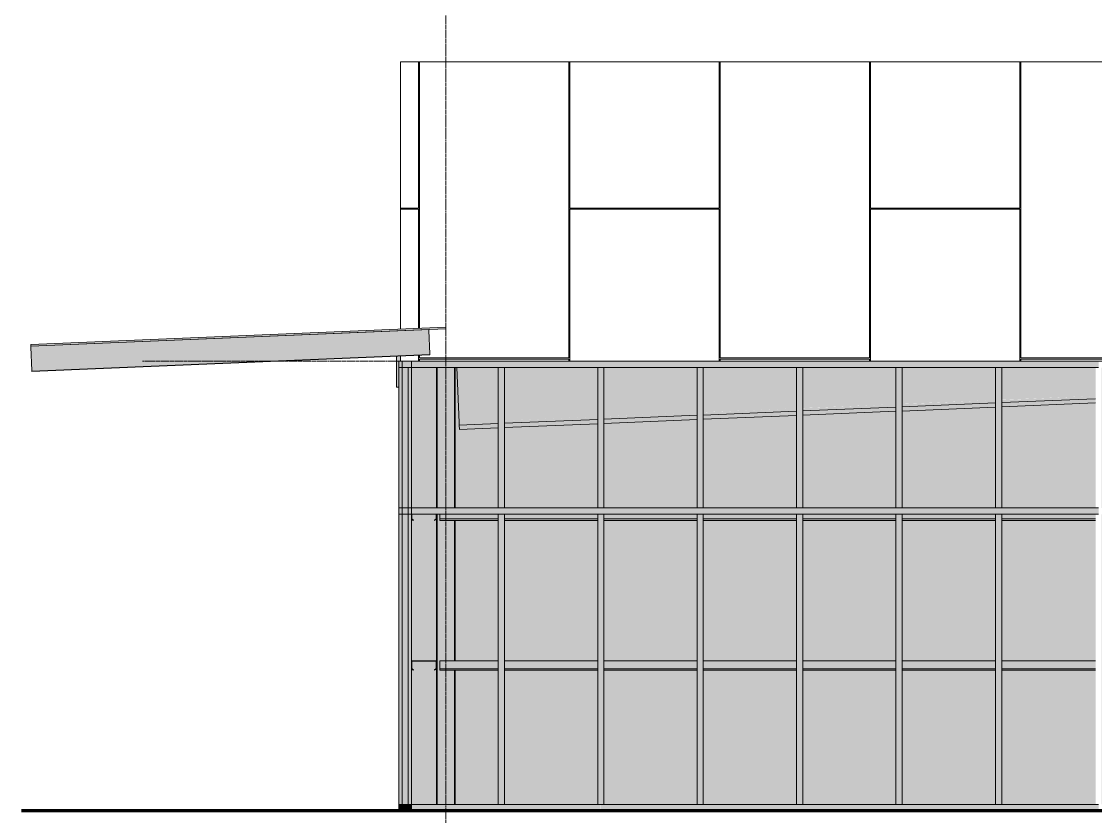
# Model space of a CAD drawing. Header units: inches. Extents: x 20426 to 81837, y -461 to 713.
# Drawn here: x 23883.7 to 24227.9, y -1.9 to 252.9 of the extents above; entities that cross this region are included whole.
import ezdxf

# ---------------------------------------------------------------- set-up
doc = ezdxf.new("R2010")
doc.units = ezdxf.units.IN
doc.header["$MEASUREMENT"] = 0
doc.linetypes.add('Grid Line 1_2_', pattern=[0.875, 0.5, -0.125, 0.125, -0.125])
doc.linetypes.add('Hidden 1_8_', pattern=[0.1875, 0.125, -0.0625])
for name, color, linetype, lineweight in [('A-FLOR-LEVL', 51, 'Continuous', 9), ('A-GLAZ-CWMG', 51, 'Continuous', 9), ('A-ROOF', 132, 'Continuous', 13), ('A-WALL-PATT', 111, 'Continuous', 13), ('C-TOPO', 7, 'Continuous', 9), ('I-WALL', 2, 'Continuous', 13), ('L-SITE-WALL', 31, 'Continuous', 13), ('S-BEAM', 12, 'Continuous', 9), ('S-COLS', 52, 'Continuous', 9), ('S-GRID', 1, 'Continuous', 9)]:
    doc.layers.add(name, color=color, linetype=linetype, lineweight=lineweight)

# ---------------------------------------------------------------- blocks, each defined once
blk = doc.blocks.new('Girt_C - 8_D-707912-Elevation - South')
at = {"layer": 'S-BEAM'}
h = blk.add_hatch(color=256, dxfattribs=at)
h.paths.add_polyline_path([(22074.52, 47.87), (22093.24, 47.87), (22093.24, 48.05), (22074.52, 48.03), (22074.52, 47.96)], flags=0)
h.paths.add_polyline_path([(22355.11, 47.87), (22380.62, 47.88), (22380.62, 48.05), (22350.62, 48.03), (22350.62, 47.87)], flags=0)
h.paths.add_polyline_path([(22216.88, 47.87), (22220.62, 47.87), (22220.62, 48.05), (22190.77, 48.03), (22190.77, 47.87)], flags=0)
h.paths.add_polyline_path([(24532.27, 47.87), (24533.16, 47.87), (24533.16, 48.05), (24528.39, 48.03), (24528.39, 47.87)], flags=0)
h.paths.add_polyline_path([(22382.62, 47.87), (22412.62, 47.88), (22412.62, 48.05), (22382.62, 48.03), (22382.62, 47.88)], flags=0)
h.paths.add_polyline_path([(22414.62, 47.87), (22451.2, 47.88), (22451.2, 48.05), (22414.62, 48.03), (22414.62, 47.88)], flags=0)
h.paths.add_polyline_path([(22095.24, 47.87), (22125.08, 47.87), (22125.08, 48.05), (22095.24, 48.03), (22095.24, 47.87)], flags=0)
h.paths.add_polyline_path([(22222.62, 47.87), (22252.62, 47.87), (22252.62, 48.05), (22222.62, 48.03), (22222.62, 47.87)], flags=0)
h.paths.add_polyline_path([(23987.39, 47.87), (23987.39, 48.05), (23953.39, 48.01), (23953.42, 47.87), (23979.34, 47.87)], flags=0)
h.paths.add_polyline_path([(22127.08, 47.87), (22156.93, 47.87), (22156.93, 48.05), (22127.08, 48.03), (22127.08, 47.87)], flags=0)
h.paths.add_polyline_path([(22158.93, 47.87), (22188.77, 47.87), (22188.77, 48.05), (22158.93, 48.03), (22158.93, 47.87)], flags=0)
h.paths.add_polyline_path([(23923.39, 47.87), (23951.39, 47.87), (23951.39, 48.05), (23923.39, 48.01), (23923.39, 47.94)], flags=0)
h.paths.add_polyline_path([(22348.62, 47.87), (22348.62, 48.05), (22318.62, 48.03), (22318.62, 47.87)], flags=0)
h.paths.add_polyline_path([(22286.62, 47.87), (22316.62, 47.88), (22316.62, 48.05), (22286.62, 48.03), (22286.62, 47.88)], flags=0)
h.paths.add_polyline_path([(22254.62, 47.87), (22284.62, 47.88), (22284.62, 48.05), (22254.62, 48.03), (22254.62, 47.87)], flags=0)
h.paths.add_polyline_path([(23472.39, 47.87), (23500.39, 47.92), (23500.39, 48.05), (23472.39, 48), (23472.39, 47.92)], flags=0)
h = blk.add_hatch(color=256, dxfattribs=at)
h.paths.add_polyline_path([(24532.27, 45.5), (24533.16, 45.5), (24533.16, 47.87), (24528.39, 47.87), (24528.39, 45.5)], flags=0)
h.paths.add_polyline_path([(22074.52, 45.5), (22093.24, 45.5), (22093.24, 47.87), (22074.52, 47.87)], flags=0)
h.paths.add_polyline_path([(22095.24, 45.5), (22125.08, 45.5), (22125.08, 47.87), (22095.24, 47.87)], flags=0)
h.paths.add_polyline_path([(23987.39, 45.5), (23987.39, 47.87), (23953.39, 47.87), (23953.42, 45.5), (23979.34, 45.5)], flags=0)
h.paths.add_polyline_path([(22127.08, 45.5), (22156.93, 45.5), (22156.93, 47.87), (22127.08, 47.87)], flags=0)
h.paths.add_polyline_path([(22158.93, 45.5), (22188.77, 45.5), (22188.77, 47.87), (22158.93, 47.87)], flags=0)
h.paths.add_polyline_path([(22190.77, 45.5), (22220.62, 45.5), (22220.62, 47.87), (22190.77, 47.87)], flags=0)
h.paths.add_polyline_path([(23951.39, 45.5), (23951.39, 47.87), (23923.39, 47.87), (23923.39, 45.5), (23944.78, 45.5)], flags=0)
h.paths.add_polyline_path([(23500.39, 45.5), (23500.39, 47.87), (23472.39, 47.87), (23472.39, 45.5)], flags=0)
h.paths.add_polyline_path([(22222.62, 45.5), (22252.62, 45.5), (22252.62, 47.87), (22222.62, 47.87)], flags=0)
h.paths.add_polyline_path([(22451.2, 45.5), (22451.2, 47.87), (22414.62, 47.87), (22414.62, 45.5), (22424.23, 45.5)], flags=0)
h.paths.add_polyline_path([(22254.62, 45.5), (22284.62, 45.5), (22284.62, 47.87), (22254.62, 47.87)], flags=0)
h.paths.add_polyline_path([(22286.62, 45.5), (22316.62, 45.5), (22316.62, 47.87), (22286.62, 47.87)], flags=0)
h.paths.add_polyline_path([(22412.62, 45.5), (22412.62, 47.87), (22382.62, 47.87), (22382.62, 45.5)], flags=0)
h.paths.add_polyline_path([(22318.62, 45.5), (22348.62, 45.5), (22348.62, 47.87), (22318.62, 47.87)], flags=0)
h.paths.add_polyline_path([(22380.62, 45.5), (22380.62, 47.87), (22350.62, 47.87), (22350.62, 45.5), (22355.11, 45.5)], flags=0)
h = blk.add_hatch(color=256, dxfattribs=at)
h.paths.add_polyline_path([(24533.16, 45.02), (24533.16, 45.5), (24528.39, 45.5), (24528.39, 45.02), (24532.27, 45.02)], flags=0)
h.paths.add_polyline_path([(22074.52, 45.02), (22093.24, 45.02), (22093.24, 45.5), (22074.52, 45.5)], flags=0)
h.paths.add_polyline_path([(23987.39, 45.02), (23987.39, 45.5), (23953.39, 45.5), (23953.42, 45.02), (23979.34, 45.02)], flags=0)
h.paths.add_polyline_path([(22095.24, 45.02), (22125.08, 45.02), (22125.08, 45.5), (22095.24, 45.5)], flags=0)
h.paths.add_polyline_path([(22127.08, 45.02), (22156.93, 45.02), (22156.93, 45.5), (22127.08, 45.5)], flags=0)
h.paths.add_polyline_path([(22158.93, 45.02), (22188.77, 45.02), (22188.77, 45.5), (22158.93, 45.5)], flags=0)
h.paths.add_polyline_path([(23951.39, 45.02), (23951.39, 45.5), (23923.39, 45.5), (23923.39, 45.02), (23944.78, 45.02)], flags=0)
h.paths.add_polyline_path([(22190.77, 45.02), (22220.62, 45.02), (22220.62, 45.5), (22190.77, 45.5)], flags=0)
h.paths.add_polyline_path([(23500.39, 45.02), (23500.39, 45.5), (23472.39, 45.5), (23472.39, 45.02)], flags=0)
h.paths.add_polyline_path([(22222.62, 45.02), (22252.62, 45.02), (22252.62, 45.5), (22222.62, 45.5)], flags=0)
h.paths.add_polyline_path([(22451.2, 45.02), (22451.2, 45.5), (22414.62, 45.5), (22414.62, 45.02), (22424.23, 45.02)], flags=0)
h.paths.add_polyline_path([(22254.62, 45.02), (22284.62, 45.02), (22284.62, 45.5), (22254.62, 45.5)], flags=0)
h.paths.add_polyline_path([(22286.62, 45.02), (22316.62, 45.02), (22316.62, 45.5), (22286.62, 45.5)], flags=0)
h.paths.add_polyline_path([(22412.62, 45.02), (22412.62, 45.5), (22382.62, 45.5), (22382.62, 45.02)], flags=0)
h.paths.add_polyline_path([(22380.62, 45.02), (22380.62, 45.5), (22350.62, 45.5), (22350.62, 45.02), (22355.11, 45.02)], flags=0)
h.paths.add_polyline_path([(22318.62, 45.02), (22348.62, 45.02), (22348.62, 45.5), (22318.62, 45.5)], flags=0)
for p, q in [((22093.24, 48.05), (22074.52, 48.05)), ((22074.52, 47.87), (22074.52, 48.05)), ((22074.52, 45.5), (22074.52, 47.87)), ((22074.52, 45.02), (22074.52, 45.5)), ((22074.52, 45.5), (22093.24, 45.5)), ((22074.52, 45.02), (22093.24, 45.02)), ((22125.08, 48.05), (22095.24, 48.05)), ((22095.24, 45.5), (22125.08, 45.5)), ((22095.24, 45.02), (22125.08, 45.02)), ((22156.93, 48.05), (22127.08, 48.05)), ((22127.08, 45.5), (22156.93, 45.5)), ((22127.08, 45.02), (22156.93, 45.02)), ((22188.77, 48.05), (22158.93, 48.05)), ((22158.93, 45.5), (22188.77, 45.5)), ((22158.93, 45.02), (22188.77, 45.02)), ((22220.62, 48.05), (22190.77, 48.05)), ((22190.77, 45.5), (22220.62, 45.5)), ((22190.77, 45.02), (22220.62, 45.02)), ((22252.62, 48.05), (22222.62, 48.05)), ((22222.62, 45.5), (22252.62, 45.5)), ((22222.62, 45.02), (22252.62, 45.02)), ((22284.62, 48.05), (22254.62, 48.05)), ((22254.62, 45.5), (22284.62, 45.5)), ((22254.62, 45.02), (22284.62, 45.02))]:
    blk.add_line(p, q, dxfattribs=at)
blk = doc.blocks.new('Girt_C - 8_D-707915-Elevation - South')
at = {"layer": 'S-BEAM'}
h = blk.add_hatch(color=256, dxfattribs=at)
h.paths.add_polyline_path([(22072.82, 45.02), (22073.39, 45.5), (22073.39, 47.87), (22073.28, 47.87), (22073.28, 45.55), (22072.75, 45.1)], flags=0)
h.paths.add_polyline_path([(22065.96, 45.02), (22066.04, 45.1), (22065.5, 45.55), (22065.5, 47.87), (22065.39, 47.87), (22065.39, 45.5)], flags=0)
h.paths.add_polyline_path([(22065.58, 47.95), (22073.2, 47.95), (22073.2, 48.05), (22065.58, 48.05)], flags=0)
for p, q in [((22065.39, 45.5), (22065.96, 45.02)), ((22065.5, 45.55), (22065.5, 47.87)), ((22066.04, 45.1), (22065.5, 45.55)), ((22073.2, 48.05), (22065.58, 48.05)), ((22065.58, 47.95), (22073.2, 47.95)), ((22065.96, 45.02), (22066.04, 45.1)), ((22073.28, 45.55), (22072.75, 45.1)), ((22072.75, 45.1), (22072.82, 45.02)), ((22072.82, 45.02), (22073.39, 45.5)), ((22073.28, 47.87), (22073.28, 45.55))]:
    blk.add_line(p, q, dxfattribs=at)
for centre, radius, start, end in [((22065.58, 47.87), 0.187, 90, 180), ((22065.58, 47.87), 0.0782, 90, 176.9576), ((22073.2, 47.87), 0.187, 0, 90), ((22073.2, 47.87), 0.0782, 2.1227, 90)]:
    blk.add_arc(centre, radius, start, end, dxfattribs=at)
blk = doc.blocks.new('Girt_C - 8_D-V48-Elevation - South')
at = {"layer": 'S-BEAM'}
h = blk.add_hatch(color=256, dxfattribs=at)
h.paths.add_polyline_path([(22065.96, 93.02), (22066.04, 93.1), (22065.5, 93.55), (22065.5, 95), (22065.39, 95), (22065.39, 93.5)], flags=0)
h.paths.add_polyline_path([(22072.82, 93.02), (22073.39, 93.5), (22073.35, 95), (22073.28, 95), (22073.28, 93.55), (22072.75, 93.1)], flags=0)
for p, q in [((22065.39, 93.5), (22065.96, 93.02)), ((22065.5, 93.55), (22065.5, 95)), ((22066.04, 93.1), (22065.5, 93.55)), ((22065.96, 93.02), (22066.04, 93.1)), ((22073.28, 93.55), (22072.75, 93.1)), ((22072.75, 93.1), (22072.82, 93.02)), ((22072.82, 93.02), (22073.39, 93.5)), ((22073.28, 95), (22073.28, 93.55))]:
    blk.add_line(p, q, dxfattribs=at)
blk = doc.blocks.new('HSS-Hollow Structural Section-Column - HSS6X6X1_4-V51-Elevation - South')
at = {"layer": 'S-COLS'}
h = blk.add_hatch(color=256, dxfattribs=at)
h.paths.add_polyline_path([(22073.86, 2), (22073.86, 95), (22073.39, 95), (22073.39, 2), (22073.85, 2)], flags=0)
h.paths.add_polyline_path([(22073.7, 97), (22073.86, 97), (22073.86, 142), (22073.39, 142), (22073.41, 97), (22073.62, 97)], flags=0)
h = blk.add_hatch(color=256, dxfattribs=at)
h.paths.add_polyline_path([(22078.65, 2), (22078.92, 2), (22078.92, 45.02), (22074.52, 45.02), (22074.52, 48.05), (22078.92, 48.05), (22078.92, 93.02), (22074.52, 93.02), (22074.52, 95), (22073.86, 95), (22073.86, 2)], flags=0)
h.paths.add_polyline_path([(22073.86, 97), (22078.92, 97), (22078.92, 142), (22073.86, 142), (22073.86, 132.65)], flags=0)
h = blk.add_hatch(color=256, dxfattribs=at)
h.paths.add_polyline_path([(22079.15, 2), (22079.39, 2), (22079.37, 45.02), (22078.92, 45.02), (22078.92, 2)], flags=0)
h.paths.add_polyline_path([(22079.16, 48.05), (22079.39, 48.05), (22079.35, 93.02), (22078.92, 93.02), (22078.92, 48.05), (22079.08, 48.05)], flags=0)
h.paths.add_polyline_path([(22079.21, 97), (22079.39, 97), (22079.39, 142), (22078.92, 142), (22078.92, 97), (22079.16, 97)], flags=0)
for p, q in [((22073.39, 142), (22073.39, 97)), ((22079.39, 97), (22079.39, 142)), ((22073.39, 95), (22073.39, 2)), ((22079.39, 48.05), (22079.39, 93.02)), ((22079.39, 2), (22079.39, 45.02))]:
    blk.add_line(p, q, dxfattribs=at)
at = {"layer": 'S-COLS', "linetype": 'Hidden 1_8_'}
for p, q in [((22073.62, 142), (22073.62, 97)), ((22079.16, 97), (22079.16, 142)), ((22073.62, 95), (22073.62, 2)), ((22079.16, 48.05), (22079.16, 93.02)), ((22079.16, 2), (22079.16, 45.02))]:
    blk.add_line(p, q, dxfattribs=at)
blk = doc.blocks.new('Rectangular Mullion - Rectangular Mullion 1-685202-Elevation - South')
at = {"layer": 'A-GLAZ-CWMG'}
blk.add_hatch(color=256, dxfattribs=at).paths.add_polyline_path([(22065.39, 96), (22065.39, 144), (22061.39, 144), (22061.39, 96)], flags=0)
for p, q in [((22061.39, 144), (22065.39, 144)), ((22061.39, 96), (22061.39, 144)), ((22065.39, 144), (22065.39, 96))]:
    blk.add_line(p, q, dxfattribs=at)
blk = doc.blocks.new('Rectangular Mullion - Rectangular Mullion 1-V52-Elevation - South')
at = {"layer": 'A-GLAZ-CWMG'}
blk.add_hatch(color=256, dxfattribs=at).paths.add_polyline_path([(22065.39, 2), (22065.39, 95), (22061.39, 95), (22061.39, 2)], flags=0)
for p, q in [((22061.39, 95), (22065.39, 95)), ((22061.39, 95), (22061.39, 2)), ((22065.39, 95), (22065.39, 2)), ((22065.39, 2), (22061.39, 2))]:
    blk.add_line(p, q, dxfattribs=at)
blk = doc.blocks.new('Rectangular Mullion - Rectangular Mullion 1-601744-Elevation - South')
at = {"layer": 'A-GLAZ-CWMG'}
blk.add_hatch(color=256, dxfattribs=at).paths.add_polyline_path([(22065.39, 0), (22065.39, 2), (22061.39, 2), (22061.39, 0)], flags=0)
for p, q in [((22065.39, 2), (22061.39, 2)), ((22061.39, 2), (22061.39, 0)), ((22065.39, 0), (22065.39, 2))]:
    blk.add_line(p, q, dxfattribs=at)
blk = doc.blocks.new('Rectangular Mullion - Rectangular Mullion 1-594432-Elevation - South')
at = {"layer": 'A-GLAZ-CWMG'}
blk.add_hatch(color=256, dxfattribs=at).paths.add_polyline_path([(22065.39, 2), (22065.39, 96), (22061.39, 96), (22061.39, 2)], flags=0)
for p, q in [((22061.39, 2), (22061.39, 96)), ((22065.39, 96), (22065.39, 2)), ((22065.39, 2), (22061.39, 2))]:
    blk.add_line(p, q, dxfattribs=at)
blk = doc.blocks.new('Rectangular Mullion - Rectangular Mullion 1-685201-Elevation - South')
at = {"layer": 'A-GLAZ-CWMG'}
blk.add_hatch(color=256, dxfattribs=at).paths.add_polyline_path([(22061.39, 97), (22065.39, 97), (22065.39, 142), (22061.39, 142), (22061.39, 132.65)], flags=0)
for p, q in [((22061.39, 142), (22065.39, 142)), ((22061.39, 142), (22061.39, 97)), ((22065.39, 142), (22065.39, 97)), ((22065.39, 97), (22061.39, 97))]:
    blk.add_line(p, q, dxfattribs=at)
blk = doc.blocks.new('Trex - one-677982-Elevation - South')
at = {"layer": 'S-BEAM'}
for points in [[(21943.42, 148.83), (22070.97, 154.14), (22070.96, 154.21), (21943.42, 148.89)], [(21943.43, 148.58), (22070.98, 153.89), (22070.97, 154.14), (21943.42, 148.8), (21943.42, 148.7)], [(21943.74, 141.08), (22071.29, 146.4), (22070.98, 153.89), (21943.43, 148.58)], [(21943.75, 140.83), (22071.3, 146.18), (22071.29, 146.4), (21943.74, 141.08), (21943.75, 140.87)], [(21943.75, 140.77), (22071.3, 146.08), (22071.29, 146.15), (21943.75, 140.83)]]:
    blk.add_hatch(color=256, dxfattribs=at).paths.add_polyline_path(points, flags=0)
for p, q in [((22070.97, 154.14), (21943.42, 148.83)), ((22070.96, 154.21), (22070.97, 154.14)), ((22070.97, 154.14), (22070.98, 153.89)), ((22070.98, 153.89), (22071.29, 146.4)), ((21943.42, 148.83), (21943.42, 148.89)), ((21943.43, 148.58), (21943.42, 148.83)), ((21943.74, 141.08), (21943.43, 148.58)), ((21943.75, 140.83), (22071.3, 146.15)), ((21943.75, 140.77), (22071.3, 146.08)), ((22071.29, 146.4), (22071.3, 146.15)), ((22071.3, 146.15), (22071.3, 146.08)), ((21943.75, 140.83), (21943.74, 141.08)), ((21943.75, 140.77), (21943.75, 140.83))]:
    blk.add_line(p, q, dxfattribs=at)
blk = doc.blocks.new('Girt_C - 8_D-707922-Elevation - South')
at = {"layer": 'S-BEAM'}
h = blk.add_hatch(color=256, dxfattribs=at)
h.paths.add_polyline_path([(24557.39, 93.5), (24557.39, 95), (24528.39, 95), (24528.39, 93.5), (24532.27, 93.5)], flags=0)
h.paths.add_polyline_path([(26266.27, 93.5), (26266.27, 95), (26246.43, 95), (26246.43, 93.5)], flags=0)
h.paths.add_polyline_path([(22158.93, 93.5), (22188.77, 93.5), (22188.77, 95), (22158.93, 95)], flags=0)
h.paths.add_polyline_path([(26225.61, 93.5), (26244.43, 93.5), (26244.43, 95), (26214.59, 95), (26214.59, 93.5)], flags=0)
h.paths.add_polyline_path([(22190.77, 93.5), (22220.62, 93.5), (22220.62, 95), (22190.77, 95)], flags=0)
h.paths.add_polyline_path([(26212.59, 93.5), (26212.59, 95), (26182.74, 95), (26182.74, 93.5)], flags=0)
h.paths.add_polyline_path([(22222.62, 93.5), (22252.62, 93.5), (22252.62, 95), (22222.62, 95)], flags=0)
h.paths.add_polyline_path([(26156.49, 93.5), (26180.74, 93.5), (26180.74, 95), (26150.9, 95), (26150.9, 93.5)], flags=0)
h.paths.add_polyline_path([(22254.62, 93.5), (22284.62, 93.5), (22284.62, 95), (22254.62, 95)], flags=0)
h.paths.add_polyline_path([(22286.62, 93.5), (22316.62, 93.5), (22316.62, 95), (22286.62, 95)], flags=0)
h.paths.add_polyline_path([(26148.9, 93.5), (26148.9, 95), (26119.05, 95), (26119.05, 93.5)], flags=0)
h.paths.add_polyline_path([(26087.38, 93.5), (26117.05, 93.5), (26117.05, 95), (26087.2, 95), (26087.2, 93.5)], flags=0)
h.paths.add_polyline_path([(22318.62, 93.5), (22348.62, 93.5), (22348.62, 95), (22318.62, 95)], flags=0)
h.paths.add_polyline_path([(22350.62, 93.5), (22380.62, 93.5), (22380.62, 95), (22350.62, 95)], flags=0)
h.paths.add_polyline_path([(26009.2, 93.5), (26009.2, 95), (25990.14, 95), (25990.14, 93.5)], flags=0)
h.paths.add_polyline_path([(25816.39, 93.5), (25844.39, 93.5), (25844.39, 95), (25816.39, 95)], flags=0)
h.paths.add_polyline_path([(22074.52, 93.5), (22093.24, 93.5), (22093.24, 95), (22074.52, 95)], flags=0)
h.paths.add_polyline_path([(22382.62, 93.5), (22412.62, 93.5), (22412.62, 95), (22382.62, 95)], flags=0)
h.paths.add_polyline_path([(25044.89, 93.5), (25044.89, 95), (25010.89, 95), (25010.89, 93.5)], flags=0)
h.paths.add_polyline_path([(24981.52, 93.5), (25008.89, 93.5), (25008.89, 95), (24980.89, 95), (24980.89, 93.5)], flags=0)
h.paths.add_polyline_path([(22414.62, 93.5), (22451.2, 93.5), (22451.2, 95), (22414.62, 95)], flags=0)
h.paths.add_polyline_path([(22095.24, 93.5), (22125.08, 93.5), (22125.08, 95), (22095.24, 95)], flags=0)
h.paths.add_polyline_path([(24635.94, 93.5), (24659.39, 93.5), (24659.39, 95), (24630.89, 95), (24630.89, 93.5)], flags=0)
h.paths.add_polyline_path([(23472.39, 93.5), (23500.39, 93.5), (23500.39, 95), (23472.39, 95)], flags=0)
h.paths.add_polyline_path([(24625.89, 93.5), (24625.89, 95), (24597.39, 95), (24597.39, 93.5)], flags=0)
h.paths.add_polyline_path([(22127.08, 93.5), (22156.93, 93.5), (22156.93, 95), (22127.08, 95)], flags=0)
h.paths.add_polyline_path([(23923.39, 93.5), (23951.39, 93.5), (23951.39, 95), (23923.39, 95)], flags=0)
h.paths.add_polyline_path([(23987.39, 93.5), (23987.39, 95), (23953.39, 95), (23953.39, 93.5)], flags=0)
h = blk.add_hatch(color=256, dxfattribs=at)
h.paths.add_polyline_path([(25990.14, 93.02), (26009.2, 93.02), (26009.2, 93.5), (25990.14, 93.5)], flags=0)
h.paths.add_polyline_path([(24532.27, 93.02), (24557.39, 93.02), (24557.39, 93.5), (24528.39, 93.5), (24528.39, 93.02)], flags=0)
h.paths.add_polyline_path([(26266.27, 93.02), (26266.27, 93.5), (26246.43, 93.5), (26246.43, 93.02)], flags=0)
h.paths.add_polyline_path([(26244.43, 93.02), (26244.43, 93.5), (26214.59, 93.5), (26214.59, 93.02), (26225.61, 93.02)], flags=0)
h.paths.add_polyline_path([(24597.39, 93.02), (24625.89, 93.02), (24625.89, 93.5), (24597.39, 93.5)], flags=0)
h.paths.add_polyline_path([(24630.89, 93.02), (24659.39, 93.02), (24659.39, 93.5), (24630.89, 93.5)], flags=0)
h.paths.add_polyline_path([(26212.59, 93.02), (26212.59, 93.5), (26182.74, 93.5), (26182.74, 93.02)], flags=0)
h.paths.add_polyline_path([(26180.74, 93.02), (26180.74, 93.5), (26150.9, 93.5), (26150.9, 93.02), (26156.49, 93.02)], flags=0)
h.paths.add_polyline_path([(24980.89, 93.02), (25008.89, 93.02), (25008.89, 93.5), (24980.89, 93.5)], flags=0)
h.paths.add_polyline_path([(25010.89, 93.02), (25044.89, 93.02), (25044.89, 93.5), (25010.89, 93.5)], flags=0)
h.paths.add_polyline_path([(26148.9, 93.02), (26148.9, 93.5), (26119.05, 93.5), (26119.05, 93.02)], flags=0)
h.paths.add_polyline_path([(26117.05, 93.02), (26117.05, 93.5), (26087.2, 93.5), (26087.2, 93.02), (26087.38, 93.02)], flags=0)
h.paths.add_polyline_path([(25816.39, 93.02), (25844.39, 93.02), (25844.39, 93.5), (25816.39, 93.5)], flags=0)
h.paths.add_polyline_path([(22284.62, 93.02), (22284.62, 93.5), (22254.62, 93.5), (22254.62, 93.02)], flags=0)
h.paths.add_polyline_path([(22286.62, 93.02), (22316.62, 93.02), (22316.62, 93.5), (22286.62, 93.5)], flags=0)
h.paths.add_polyline_path([(22252.62, 93.02), (22252.62, 93.5), (22222.62, 93.5), (22222.62, 93.02)], flags=0)
h.paths.add_polyline_path([(22318.62, 93.02), (22348.62, 93.02), (22348.62, 93.5), (22318.62, 93.5)], flags=0)
h.paths.add_polyline_path([(22350.62, 93.02), (22380.62, 93.02), (22380.62, 93.5), (22350.62, 93.5)], flags=0)
h.paths.add_polyline_path([(22220.62, 93.02), (22220.62, 93.5), (22190.77, 93.5), (22190.77, 93.02), (22216.88, 93.02)], flags=0)
h.paths.add_polyline_path([(22382.62, 93.02), (22412.62, 93.02), (22412.62, 93.5), (22382.62, 93.5)], flags=0)
h.paths.add_polyline_path([(22188.77, 93.02), (22188.77, 93.5), (22158.93, 93.5), (22158.93, 93.02)], flags=0)
h.paths.add_polyline_path([(22156.93, 93.02), (22156.93, 93.5), (22127.08, 93.5), (22127.08, 93.02)], flags=0)
h.paths.add_polyline_path([(22414.62, 93.02), (22451.2, 93.02), (22451.2, 93.5), (22414.62, 93.5)], flags=0)
h.paths.add_polyline_path([(23472.39, 93.02), (23500.39, 93.02), (23500.39, 93.5), (23472.39, 93.5)], flags=0)
h.paths.add_polyline_path([(22125.08, 93.02), (22125.08, 93.5), (22095.24, 93.5), (22095.24, 93.02)], flags=0)
h.paths.add_polyline_path([(22093.24, 93.02), (22093.24, 93.5), (22074.52, 93.5), (22074.52, 93.02), (22078.65, 93.02)], flags=0)
h.paths.add_polyline_path([(23923.39, 93.02), (23951.39, 93.02), (23951.39, 93.5), (23923.39, 93.5)], flags=0)
h.paths.add_polyline_path([(23953.39, 93.02), (23987.39, 93.02), (23987.39, 93.5), (23953.39, 93.5)], flags=0)
for p, q in [((22074.52, 93.5), (22074.52, 95)), ((22074.52, 93.02), (22074.52, 93.5)), ((22074.52, 93.5), (22093.24, 93.5)), ((22074.52, 93.02), (22093.24, 93.02)), ((22095.24, 93.5), (22125.08, 93.5)), ((22095.24, 93.02), (22125.08, 93.02)), ((22127.08, 93.5), (22156.93, 93.5)), ((22127.08, 93.02), (22156.93, 93.02)), ((22158.93, 93.5), (22188.77, 93.5)), ((22158.93, 93.02), (22188.77, 93.02)), ((22190.77, 93.5), (22220.62, 93.5)), ((22190.77, 93.02), (22220.62, 93.02)), ((22222.62, 93.5), (22252.62, 93.5)), ((22222.62, 93.02), (22252.62, 93.02)), ((22254.62, 93.5), (22284.62, 93.5)), ((22254.62, 93.02), (22284.62, 93.02))]:
    blk.add_line(p, q, dxfattribs=at)
blk = doc.blocks.new('Rectangular Mullion - Rectangular Mullion 1-689302-Elevation - South')
at = {"layer": 'A-GLAZ-CWMG'}
blk.add_hatch(color=256, dxfattribs=at).paths.add_polyline_path([(22064.39, 96), (22064.39, 142), (22062.39, 142), (22062.39, 96)], flags=0)
for p, q in [((22062.39, 142), (22064.39, 142)), ((22062.39, 142), (22062.39, 96)), ((22064.39, 96), (22064.39, 142))]:
    blk.add_line(p, q, dxfattribs=at)
blk = doc.blocks.new('Rectangular Mullion - Rectangular Mullion 1-V89-Elevation - South')
at = {"layer": 'A-GLAZ-CWMG'}
blk.add_hatch(color=256, dxfattribs=at).paths.add_polyline_path([(22127.08, 2), (22127.08, 95), (22125.08, 95), (22125.08, 2)], flags=0)
for p, q in [((22125.08, 95), (22127.08, 95)), ((22125.08, 95), (22125.08, 2)), ((22127.08, 2), (22127.08, 95)), ((22127.08, 2), (22125.08, 2))]:
    blk.add_line(p, q, dxfattribs=at)
blk = doc.blocks.new('Rectangular Mullion - Rectangular Mullion 1-683952-Elevation - South')
at = {"layer": 'A-GLAZ-CWMG'}
blk.add_hatch(color=256, dxfattribs=at).paths.add_polyline_path([(22062.39, 0), (22094.24, 0), (22094.24, 2), (22062.39, 2)], flags=0)
for p in [(22062.39, 0), (22094.24, 2)]:
    blk.add_line(p, (22062.39, 2), dxfattribs=at)
blk = doc.blocks.new('Rectangular Mullion - Rectangular Mullion 1-677146-Elevation - South')
at = {"layer": 'A-GLAZ-CWMG'}
blk.add_hatch(color=256, dxfattribs=at).paths.add_polyline_path([(22189.77, 0), (22189.77, 2), (22157.93, 2), (22157.93, 0)], flags=0)
blk.add_line((22189.77, 2), (22157.93, 2), dxfattribs=at)
blk = doc.blocks.new('Rectangular Mullion - Rectangular Mullion 1-687221-Elevation - South')
at = {"layer": 'A-GLAZ-CWMG'}
blk.add_hatch(color=256, dxfattribs=at).paths.add_polyline_path([(22253.62, 0), (22253.62, 2), (22221.62, 2), (22221.62, 0)], flags=0)
blk.add_line((22253.62, 2), (22221.62, 2), dxfattribs=at)
blk = doc.blocks.new('Rectangular Mullion - Rectangular Mullion 1-685512-Elevation - South')
at = {"layer": 'A-GLAZ-CWMG'}
blk.add_hatch(color=256, dxfattribs=at).paths.add_polyline_path([(22064.39, 2), (22064.39, 96), (22062.39, 96), (22062.39, 2)], flags=0)
for p, q in [((22062.39, 96), (22062.39, 2)), ((22064.39, 2), (22064.39, 96)), ((22064.39, 2), (22062.39, 2))]:
    blk.add_line(p, q, dxfattribs=at)
blk = doc.blocks.new('Rectangular Mullion - Rectangular Mullion 1-689296-Elevation - South')
at = {"layer": 'A-GLAZ-CWMG'}
blk.add_hatch(color=256, dxfattribs=at).paths.add_polyline_path([(22127.08, 97), (22127.08, 142), (22125.08, 142), (22125.08, 97)], flags=0)
for p, q in [((22125.08, 142), (22127.08, 142)), ((22125.08, 142), (22125.08, 97)), ((22127.08, 97), (22127.08, 142)), ((22127.08, 97), (22125.08, 97))]:
    blk.add_line(p, q, dxfattribs=at)
blk = doc.blocks.new('Rectangular Mullion - Rectangular Mullion 1-687222-Elevation - South')
at = {"layer": 'A-GLAZ-CWMG'}
blk.add_hatch(color=256, dxfattribs=at).paths.add_polyline_path([(22253.62, 95), (22253.62, 97), (22221.62, 97), (22221.62, 95)], flags=0)
for p, q in [((22253.62, 97), (22221.62, 97)), ((22221.62, 95), (22253.62, 95))]:
    blk.add_line(p, q, dxfattribs=at)
blk = doc.blocks.new('Rectangular Mullion - Rectangular Mullion 1-685505-Elevation - South')
at = {"layer": 'A-GLAZ-CWMG'}
blk.add_hatch(color=256, dxfattribs=at).paths.add_polyline_path([(22189.77, 95), (22221.62, 95), (22221.62, 97), (22189.77, 97), (22189.77, 95.14)], flags=0)
for p, q in [((22221.62, 97), (22189.77, 97)), ((22189.77, 95), (22221.62, 95))]:
    blk.add_line(p, q, dxfattribs=at)
blk = doc.blocks.new('Rectangular Mullion - Rectangular Mullion 1-685506-Elevation - South')
at = {"layer": 'A-GLAZ-CWMG'}
blk.add_hatch(color=256, dxfattribs=at).paths.add_polyline_path([(22094.24, 95), (22094.24, 97), (22064.39, 97), (22064.39, 95), (22078.65, 95)], flags=0)
for p, q in [((22064.39, 95), (22064.39, 97)), ((22094.24, 97), (22064.39, 97)), ((22064.39, 95), (22094.24, 95))]:
    blk.add_line(p, q, dxfattribs=at)
blk = doc.blocks.new('Rectangular Mullion - Rectangular Mullion 1-687230-Elevation - South')
at = {"layer": 'A-GLAZ-CWMG'}
blk.add_hatch(color=256, dxfattribs=at).paths.add_polyline_path([(22285.62, 0), (22285.62, 2), (22253.62, 2), (22253.62, 0)], flags=0)
blk.add_line((22285.62, 2), (22253.62, 2), dxfattribs=at)
blk = doc.blocks.new('Rectangular Mullion - Rectangular Mullion 1-689297-Elevation - South')
at = {"layer": 'A-GLAZ-CWMG'}
blk.add_hatch(color=256, dxfattribs=at).paths.add_polyline_path([(22254.62, 97), (22254.62, 142), (22252.62, 142), (22252.62, 97)], flags=0)
for p, q in [((22252.62, 142), (22254.62, 142)), ((22252.62, 142), (22252.62, 97)), ((22254.62, 97), (22254.62, 142)), ((22254.62, 97), (22252.62, 97))]:
    blk.add_line(p, q, dxfattribs=at)
blk = doc.blocks.new('Rectangular Mullion - Rectangular Mullion 1-687225-Elevation - South')
at = {"layer": 'A-GLAZ-CWMG'}
blk.add_hatch(color=256, dxfattribs=at).paths.add_polyline_path([(22254.62, 2), (22254.62, 95), (22252.62, 95), (22252.62, 2)], flags=0)
for p, q in [((22252.62, 95), (22254.62, 95)), ((22252.62, 95), (22252.62, 2)), ((22254.62, 2), (22254.62, 95)), ((22254.62, 2), (22252.62, 2))]:
    blk.add_line(p, q, dxfattribs=at)
blk = doc.blocks.new('Rectangular Mullion - HEADER-620084-Elevation - South')
at = {"layer": 'A-GLAZ-CWMG'}
blk.add_hatch(color=256, dxfattribs=at).paths.add_polyline_path([(22061.39, 135.75), (22061.39, 144), (22061.89, 144), (22061.89, 145.69), (22060.64, 145.64), (22060.64, 135.75)], flags=0)
for p, q in [((22060.64, 145.64), (22060.64, 135.75)), ((22060.64, 135.75), (22061.39, 135.75))]:
    blk.add_line(p, q, dxfattribs=at)
blk = doc.blocks.new('Rectangular Mullion - Rectangular Mullion 1-689298-Elevation - South')
at = {"layer": 'A-GLAZ-CWMG'}
blk.add_hatch(color=256, dxfattribs=at).paths.add_polyline_path([(22413.62, 142), (22413.62, 144), (22381.62, 144), (22381.62, 142)], flags=0)
for p, q in [((22413.62, 144), (22381.62, 144)), ((22381.62, 142), (22413.62, 142))]:
    blk.add_line(p, q, dxfattribs=at)
blk = doc.blocks.new('Rectangular Mullion - Rectangular Mullion 1-689299-Elevation - South')
at = {"layer": 'A-GLAZ-CWMG'}
blk.add_hatch(color=256, dxfattribs=at).paths.add_polyline_path([(22216.88, 142), (22221.62, 142), (22221.62, 144), (22189.77, 144), (22189.77, 142)], flags=0)
for p, q in [((22221.62, 144), (22189.77, 144)), ((22189.77, 142), (22221.62, 142))]:
    blk.add_line(p, q, dxfattribs=at)
blk = doc.blocks.new('Rectangular Mullion - Rectangular Mullion 1-689300-Elevation - South')
at = {"layer": 'A-GLAZ-CWMG'}
blk.add_hatch(color=256, dxfattribs=at).paths.add_polyline_path([(22094.24, 142), (22094.24, 144), (22062.39, 144), (22062.39, 142), (22078.65, 142)], flags=0)
for p, q in [((22062.39, 142), (22062.39, 144)), ((22094.24, 144), (22062.39, 144)), ((22062.39, 142), (22094.24, 142))]:
    blk.add_line(p, q, dxfattribs=at)
blk = doc.blocks.new('W-Wide Flange - W21X166-689610-Elevation - South')
at = {"layer": 'S-BEAM'}
h = blk.add_hatch(color=256, dxfattribs=at)
h.paths.add_polyline_path([(22080.71, 124.41), (22093.24, 124.93), (22093.24, 142), (22079.97, 142), (22080.36, 132.65)], flags=0)
h.paths.add_polyline_path([(22095.24, 125.02), (22125.08, 126.26), (22125.08, 142), (22095.24, 142), (22095.24, 132.65)], flags=0)
h.paths.add_polyline_path([(22127.08, 126.34), (22156.93, 127.59), (22156.93, 142), (22127.08, 142), (22127.08, 132.65)], flags=0)
h.paths.add_polyline_path([(22158.93, 127.67), (22188.77, 128.92), (22188.77, 142), (22158.93, 142)], flags=0)
h.paths.add_polyline_path([(22190.77, 129), (22220.62, 130.24), (22220.62, 142), (22190.77, 142)], flags=0)
h.paths.add_polyline_path([(22222.62, 130.33), (22252.62, 131.58), (22252.62, 142), (22222.62, 142), (22222.62, 132.65)], flags=0)
h.paths.add_polyline_path([(22254.62, 131.66), (22284.62, 132.91), (22284.62, 142), (22254.62, 142), (22254.62, 132.65)], flags=0)
h.paths.add_polyline_path([(22286.62, 132.99), (22316.62, 134.24), (22316.62, 142), (22286.62, 142)], flags=0)
h.paths.add_polyline_path([(22318.62, 134.33), (22348.62, 135.58), (22348.62, 142), (22318.62, 142)], flags=0)
h.paths.add_polyline_path([(22350.62, 135.66), (22380.62, 136.91), (22380.62, 142), (22350.62, 142)], flags=0)
h.paths.add_polyline_path([(22382.62, 136.99), (22412.62, 138.24), (22412.62, 142), (22382.62, 142)], flags=0)
h.paths.add_polyline_path([(22414.62, 138.33), (22433.39, 139.11), (22433.39, 142), (22414.62, 142)], flags=0)
h.paths.add_polyline_path([(22439.39, 139.36), (22451.2, 139.85), (22451.2, 142), (22439.39, 142), (22439.39, 140.29)], flags=0)
h = blk.add_hatch(color=256, dxfattribs=at)
h.paths.add_polyline_path([(22080.74, 123.52), (22093.24, 124.07), (22093.24, 124.93), (22080.71, 124.41), (22080.74, 123.55)], flags=0)
h.paths.add_polyline_path([(22095.24, 124.13), (22125.08, 125.4), (22125.08, 126.26), (22095.24, 125.01), (22095.24, 124.16)], flags=0)
h.paths.add_polyline_path([(22127.08, 125.45), (22156.93, 126.73), (22156.93, 127.59), (22127.08, 126.33), (22127.08, 125.48)], flags=0)
h.paths.add_polyline_path([(22158.93, 126.78), (22188.77, 128.05), (22188.77, 128.92), (22158.93, 127.65), (22158.93, 126.81)], flags=0)
h.paths.add_polyline_path([(22190.77, 128.11), (22220.62, 129.38), (22220.62, 130.24), (22190.77, 128.96), (22190.77, 128.13)], flags=0)
h.paths.add_polyline_path([(22222.62, 129.43), (22252.62, 130.71), (22252.62, 131.58), (22222.62, 130.28), (22222.62, 129.46)], flags=0)
h.paths.add_polyline_path([(22254.62, 130.77), (22284.62, 132.05), (22284.62, 132.91), (22254.62, 131.6), (22254.62, 130.79)], flags=0)
h.paths.add_polyline_path([(22286.62, 132.1), (22316.62, 133.38), (22316.62, 134.24), (22286.62, 132.99), (22286.62, 132.12)], flags=0)
h.paths.add_polyline_path([(22318.62, 133.43), (22348.62, 134.71), (22348.62, 135.58), (22318.62, 134.33), (22318.62, 133.45)], flags=0)
h.paths.add_polyline_path([(22350.62, 134.77), (22380.62, 136.05), (22380.62, 136.91), (22350.62, 135.66), (22350.62, 134.79)], flags=0)
h.paths.add_polyline_path([(22382.62, 136.1), (22412.62, 137.38), (22412.62, 138.24), (22382.62, 136.99), (22382.62, 136.12)], flags=0)
h.paths.add_polyline_path([(22414.62, 137.43), (22433.39, 138.25), (22433.39, 139.11), (22414.62, 138.33), (22414.62, 137.45)], flags=0)
h.paths.add_polyline_path([(22439.39, 138.47), (22451.2, 138.99), (22451.2, 139.85), (22439.39, 139.36), (22439.39, 138.48)], flags=0)
h = blk.add_hatch(color=256, dxfattribs=at)
h.paths.add_polyline_path([(22080.8, 122.16), (22093.24, 122.68), (22093.24, 124.04), (22080.74, 123.52)], flags=0)
h.paths.add_polyline_path([(22095.24, 122.77), (22125.08, 124.01), (22125.08, 125.37), (22095.24, 124.13)], flags=0)
h.paths.add_polyline_path([(22127.08, 124.09), (22156.93, 125.34), (22156.93, 126.7), (22127.08, 125.45)], flags=0)
h.paths.add_polyline_path([(22158.93, 125.42), (22188.77, 126.66), (22188.77, 128.02), (22158.93, 126.78)], flags=0)
h.paths.add_polyline_path([(22190.77, 126.75), (22220.62, 127.99), (22220.62, 129.35), (22190.77, 128.11)], flags=0)
h.paths.add_polyline_path([(22222.62, 128.07), (22252.62, 129.32), (22252.62, 130.68), (22222.62, 129.43)], flags=0)
h.paths.add_polyline_path([(22254.62, 129.41), (22284.62, 130.66), (22284.62, 132.02), (22254.62, 130.77)], flags=0)
h.paths.add_polyline_path([(22286.62, 130.74), (22316.62, 131.99), (22316.62, 133.35), (22286.62, 132.1)], flags=0)
h.paths.add_polyline_path([(22318.62, 132.07), (22348.62, 133.32), (22348.62, 134.68), (22318.62, 133.43), (22318.62, 132.65)], flags=0)
h.paths.add_polyline_path([(22350.62, 133.41), (22380.62, 134.66), (22380.62, 136.02), (22350.62, 134.77)], flags=0)
h.paths.add_polyline_path([(22382.62, 134.74), (22412.62, 135.99), (22412.62, 137.35), (22382.62, 136.1)], flags=0)
h.paths.add_polyline_path([(22414.62, 136.07), (22451.2, 137.6), (22451.2, 138.96), (22414.62, 137.43)], flags=0)
for p, q in [((22080.71, 124.41), (22079.97, 142)), ((22254.62, 130.77), (22284.62, 132.02)), ((22158.93, 126.78), (22188.77, 128.02)), ((22190.77, 128.11), (22220.62, 129.35)), ((22190.77, 126.75), (22220.62, 127.99)), ((22222.62, 129.43), (22252.62, 130.68)), ((22222.62, 128.07), (22252.62, 129.32)), ((22254.62, 129.41), (22284.62, 130.66)), ((22080.74, 123.52), (22080.71, 124.41)), ((22080.74, 123.52), (22093.24, 124.04)), ((22095.24, 124.13), (22125.08, 125.37)), ((22095.24, 122.77), (22125.08, 124.01)), ((22127.08, 125.45), (22156.93, 126.7)), ((22127.08, 124.09), (22156.93, 125.34)), ((22158.93, 125.42), (22188.77, 126.66)), ((22080.8, 122.16), (22080.74, 123.52)), ((22080.8, 122.16), (22093.24, 122.68))]:
    blk.add_line(p, q, dxfattribs=at)

msp = doc.modelspace()

# ---------------------------------------------------------------- hatches: boundary and pattern name
at = {"layer": 'A-ROOF'}
msp.add_hatch(color=256, dxfattribs=at).paths.add_polyline_path([(23886.74, 148.89), (24019.71, 154.43), (24019.71, 154.91), (23886.74, 149.36)], flags=0)
at = {"layer": 'A-WALL-PATT', "lineweight": 9}
h = msp.add_hatch(dxfattribs=at)
h.set_pattern_fill('FP_9', color=256, style=0, pattern_type=2)
h.set_pattern_definition([(90, (24107.28, 0.33), (96.333, -6e-15), [96, -0.333]), (90, (24059.44, 0.33), (96.333, -6e-15), [96, -0.333]), (0, (24011.28, 48.33), (0, -96.333), [47.833, -48.5]), (0, (24011.28, 48.67), (0, -96.333), [47.833, -48.5]), (0, (24059.28, 0), (0, -96.333), [48, -48.333]), (0, (24059.44, 0.33), (0, -96.333), [47.833, -48.5]), (90, (24107.61, 48.67), (96.333, -6e-15), [47.667, -48.666]), (90, (24059.11, 48.67), (96.333, -6e-15), [47.667, -48.666]), (90, (24107.61, 0), (96.333, -6e-15), [48.333, -48]), (90, (24059.11, 0), (96.333, -6e-15), [48.333, -48])])
h.paths.add_polyline_path([(24747.69, 0), (24748.15, 0), (24748.15, 144), (24754.21, 144), (24754.21, 152.12), (24746.74, 152.08), (24746.71, 144.14), (24746.49, 144.02), (24745.52, 144.02), (24745.52, 144.08), (24744.93, 144.08), (24744.7, 144.27), (24744.68, 144.33), (24744.68, 152.12), (24723.35, 152.12), (24723.35, 154.48), (24754.21, 154.48), (24754.21, 240), (24005.21, 240), (24005.21, 154.3), (24019.71, 154.91), (24019.71, 154.43), (24014.29, 154.21), (24014.61, 146.08), (24005.21, 145.69), (24005.21, 144), (24396.53, 144), (24396.53, 0), (24739.05, 0)], flags=0)
at = {"layer": 'I-WALL'}
h = msp.add_hatch(color=256, dxfattribs=at)
h.paths.add_polyline_path([(24022.71, 2), (24036.56, 2), (24036.56, 45.02), (24022.71, 45.02), (24022.71, 20.13)], flags=0)
h.paths.add_polyline_path([(24068.41, 2), (24068.41, 45.02), (24038.56, 45.02), (24038.56, 2)], flags=0)
h.paths.add_polyline_path([(24070.41, 2), (24100.25, 2), (24100.25, 45.02), (24070.41, 45.02), (24070.41, 20.13)], flags=0)
h.paths.add_polyline_path([(24102.25, 2), (24132.1, 2), (24132.1, 45.02), (24102.25, 45.02), (24102.25, 20.13)], flags=0)
h.paths.add_polyline_path([(24134.1, 2), (24163.94, 2), (24163.94, 45.02), (24134.1, 45.02), (24134.1, 20.13)], flags=0)
h.paths.add_polyline_path([(24298.44, 2), (24323.94, 2), (24323.94, 45.02), (24293.94, 45.02), (24293.94, 2)], flags=0)
h.paths.add_polyline_path([(24355.94, 2), (24355.94, 45.02), (24325.94, 45.02), (24325.94, 2)], flags=0)
h.paths.add_polyline_path([(24357.94, 2), (24376.71, 2), (24376.71, 45.02), (24357.94, 45.02), (24357.94, 20.13)], flags=0)
h.paths.add_polyline_path([(24382.71, 2), (24394.53, 2), (24394.53, 45.02), (24382.71, 45.02), (24382.71, 20.13)], flags=0)
h.paths.add_polyline_path([(24291.94, 2), (24291.94, 45.02), (24261.94, 45.02), (24261.94, 2)], flags=0)
h.paths.add_polyline_path([(24259.94, 2), (24259.94, 45.02), (24229.94, 45.02), (24229.94, 2)], flags=0)
h.paths.add_polyline_path([(24227.94, 2), (24227.94, 45.02), (24197.94, 45.02), (24197.94, 2)], flags=0)
h.paths.add_polyline_path([(24195.94, 2), (24195.94, 45.02), (24165.94, 45.02), (24165.94, 2)], flags=0)
h.paths.add_polyline_path([(24261.94, 48.05), (24291.94, 48.05), (24291.94, 93.02), (24261.94, 93.02)], flags=0)
h.paths.add_polyline_path([(24229.94, 48.05), (24259.94, 48.05), (24259.94, 93.02), (24229.94, 93.02)], flags=0)
h.paths.add_polyline_path([(24197.94, 48.05), (24227.94, 48.05), (24227.94, 93.02), (24197.94, 93.02)], flags=0)
h.paths.add_polyline_path([(24195.94, 48.05), (24195.94, 93.02), (24165.94, 93.02), (24165.94, 48.05)], flags=0)
h.paths.add_polyline_path([(24160.21, 48.05), (24163.94, 48.05), (24163.94, 93.02), (24134.1, 93.02), (24134.1, 48.05)], flags=0)
h.paths.add_polyline_path([(24102.25, 48.05), (24132.1, 48.05), (24132.1, 93.02), (24102.25, 93.02)], flags=0)
h.paths.add_polyline_path([(24323.94, 48.05), (24323.94, 93.02), (24293.94, 93.02), (24293.94, 48.05), (24298.44, 48.05)], flags=0)
h.paths.add_polyline_path([(24325.94, 48.05), (24355.94, 48.05), (24355.94, 93.02), (24325.94, 93.02)], flags=0)
h.paths.add_polyline_path([(24357.94, 48.05), (24376.71, 48.05), (24376.71, 93.02), (24357.94, 93.02)], flags=0)
h.paths.add_polyline_path([(24100.25, 48.05), (24100.25, 93.02), (24070.41, 93.02), (24070.41, 48.05)], flags=0)
h.paths.add_polyline_path([(24068.41, 48.05), (24068.41, 93.02), (24038.56, 93.02), (24038.56, 48.05)], flags=0)
h.paths.add_polyline_path([(24036.56, 48.05), (24036.56, 93.02), (24022.71, 93.02), (24022.71, 48.05)], flags=0)
h.paths.add_polyline_path([(24382.71, 48.05), (24394.53, 48.05), (24394.53, 93.02), (24382.71, 93.02), (24382.71, 57.64)], flags=0)
h.paths.add_polyline_path([(24227.94, 97), (24227.94, 130.66), (24197.94, 129.41), (24197.94, 97)], flags=0)
h.paths.add_polyline_path([(24024.07, 97), (24036.56, 97), (24036.56, 122.68), (24024.12, 122.16), (24023.26, 142), (24022.71, 142), (24022.71, 97), (24024.07, 97)], flags=0)
h.paths.add_polyline_path([(24091.09, 97), (24100.25, 97), (24100.25, 125.34), (24070.41, 124.09), (24070.41, 97)], flags=0)
h.paths.add_polyline_path([(24134.1, 97), (24163.94, 97), (24163.94, 127.99), (24134.1, 126.75), (24134.1, 122.16)], flags=0)
h.paths.add_polyline_path([(24132.1, 97), (24132.1, 126.66), (24102.25, 125.42), (24102.25, 97)], flags=0)
h.paths.add_polyline_path([(24068.41, 97), (24068.41, 124.01), (24038.56, 122.77), (24038.56, 97)], flags=0)
h.paths.add_polyline_path([(24394.53, 97), (24394.53, 137.6), (24382.71, 137.11), (24382.71, 97)], flags=0)
h.paths.add_polyline_path([(24376.71, 97), (24376.71, 136.86), (24357.94, 136.07), (24357.94, 97), (24367.55, 97)], flags=0)
h.paths.add_polyline_path([(24355.94, 97), (24355.94, 135.99), (24325.94, 134.74), (24325.94, 97)], flags=0)
h.paths.add_polyline_path([(24323.94, 97), (24323.94, 134.66), (24293.94, 133.41), (24293.94, 97), (24298.44, 97)], flags=0)
h.paths.add_polyline_path([(24165.94, 97), (24195.94, 97), (24195.94, 129.32), (24165.94, 128.07), (24165.94, 122.16)], flags=0)
h.paths.add_polyline_path([(24229.94, 97), (24259.94, 97), (24259.94, 131.99), (24229.94, 130.74), (24229.94, 122.16)], flags=0)
h.paths.add_polyline_path([(24291.94, 97), (24291.94, 133.32), (24261.94, 132.07), (24261.94, 97)], flags=0)
at = {"layer": 'L-SITE-WALL'}
h = msp.add_hatch(color=256, dxfattribs=at)
h.paths.add_polyline_path([(24016.71, 2), (24016.71, 45.5), (24016.14, 45.02), (24016.07, 45.1), (24016.6, 45.55), (24016.6, 47.87), (24016.71, 47.87), (24016.71, 93.5), (24016.14, 93.02), (24016.07, 93.1), (24016.6, 93.55), (24016.6, 95), (24008.82, 95), (24008.82, 93.55), (24009.36, 93.1), (24009.29, 93.02), (24008.71, 93.5), (24008.71, 47.87), (24008.82, 47.87), (24008.82, 45.55), (24009.36, 45.1), (24009.29, 45.02), (24008.71, 45.5), (24008.71, 2)], flags=0)
h.paths.add_polyline_path([(24009.29, 47.95), (24008.9, 47.95), (24008.9, 48.05), (24016.53, 48.05), (24016.53, 47.95), (24009.36, 47.95)], flags=0)
h.paths.add_polyline_path([(24008.71, 97), (24016.71, 97), (24016.71, 142), (24008.71, 142), (24008.71, 132.65)], flags=0)

# ---------------------------------------------------------------- linework, layer by layer
at = {"layer": 'A-FLOR-LEVL', "linetype": 'Grid Line 1_2_'}
for p, q in [((23922.49, 144), (28374.34, 144)), ((23922.49, 0), (28374.34, 0))]:
    msp.add_line(p, q, dxfattribs=at)
at = {"layer": 'A-ROOF'}
for p, q in [((23886.74, 149.36), (24019.71, 154.91)), ((24019.71, 154.43), (24019.71, 154.91)), ((24019.71, 154.43), (23886.74, 148.89)), ((23886.74, 148.89), (23886.74, 149.36))]:
    msp.add_line(p, q, dxfattribs=at)
at = {"layer": 'C-TOPO', "lineweight": 70}
msp.add_line((25130.14, 0), (23883.74, 0), dxfattribs=at)
at = {"layer": 'C-TOPO'}
msp.add_line((23883.74, 0), (25130.15, 0), dxfattribs=at)
at = {"layer": 'L-SITE-WALL'}
for p, q in [((24754.21, 240), (24005.21, 240)), ((24005.21, 240), (24005.21, 154.3)), ((24005.21, 145.69), (24005.21, 144))]:
    msp.add_line(p, q, dxfattribs=at)
at = {"layer": 'S-GRID', "linetype": 'Grid Line 1_2_'}
msp.add_line((24019.71, -132), (24019.71, 573.76), dxfattribs=at)

# ---------------------------------------------------------------- block references
at = {"layer": 'A-GLAZ-CWMG'}
for name, p in [('Rectangular Mullion - HEADER-620084-Elevation - South', (1943.32, 0)), ('Rectangular Mullion - Rectangular Mullion 1-685202-Elevation - South', (1943.32, 0)), ('Rectangular Mullion - Rectangular Mullion 1-685201-Elevation - South', (1943.32, 0)), ('Rectangular Mullion - Rectangular Mullion 1-689300-Elevation - South', (1943.32, 0)), ('Rectangular Mullion - Rectangular Mullion 1-689302-Elevation - South', (1943.32, 0)), ('Rectangular Mullion - Rectangular Mullion 1-689296-Elevation - South', (1911.48, 0)), ('Rectangular Mullion - Rectangular Mullion 1-689299-Elevation - South', (1847.79, 0)), ('Rectangular Mullion - Rectangular Mullion 1-689296-Elevation - South', (1943.32, 0)), ('Rectangular Mullion - Rectangular Mullion 1-689299-Elevation - South', (1879.63, 0)), ('Rectangular Mullion - Rectangular Mullion 1-689296-Elevation - South', (1975.17, 0)), ('Rectangular Mullion - Rectangular Mullion 1-689299-Elevation - South', (1911.48, 0)), ('Rectangular Mullion - Rectangular Mullion 1-689296-Elevation - South', (2007.02, 0)), ('Rectangular Mullion - Rectangular Mullion 1-689299-Elevation - South', (1943.32, 0)), ('Rectangular Mullion - Rectangular Mullion 1-689296-Elevation - South', (2038.86, 0)), ('Rectangular Mullion - Rectangular Mullion 1-689298-Elevation - South', (1783.32, 0)), ('Rectangular Mullion - Rectangular Mullion 1-689297-Elevation - South', (1943.32, 0)), ('Rectangular Mullion - Rectangular Mullion 1-689298-Elevation - South', (1815.32, 0)), ('Rectangular Mullion - Rectangular Mullion 1-685506-Elevation - South', (1943.32, 0)), ('Rectangular Mullion - Rectangular Mullion 1-685505-Elevation - South', (1847.79, 0)), ('Rectangular Mullion - Rectangular Mullion 1-685505-Elevation - South', (1879.63, 0)), ('Rectangular Mullion - Rectangular Mullion 1-685505-Elevation - South', (1911.48, 0)), ('Rectangular Mullion - Rectangular Mullion 1-685505-Elevation - South', (1943.32, 0)), ('Rectangular Mullion - Rectangular Mullion 1-687222-Elevation - South', (1943.32, 0)), ('Rectangular Mullion - Rectangular Mullion 1-687222-Elevation - South', (1975.32, 0)), ('Rectangular Mullion - Rectangular Mullion 1-594432-Elevation - South', (1943.32, 0)), ('Rectangular Mullion - Rectangular Mullion 1-V52-Elevation - South', (1943.32, 0)), ('Rectangular Mullion - Rectangular Mullion 1-685512-Elevation - South', (1943.32, 0)), ('Rectangular Mullion - Rectangular Mullion 1-V89-Elevation - South', (1911.48, 0)), ('Rectangular Mullion - Rectangular Mullion 1-V89-Elevation - South', (1943.32, 0)), ('Rectangular Mullion - Rectangular Mullion 1-V89-Elevation - South', (1975.17, 0)), ('Rectangular Mullion - Rectangular Mullion 1-V89-Elevation - South', (2007.02, 0)), ('Rectangular Mullion - Rectangular Mullion 1-V89-Elevation - South', (2038.86, 0)), ('Rectangular Mullion - Rectangular Mullion 1-687225-Elevation - South', (1943.32, 0)), ('Rectangular Mullion - Rectangular Mullion 1-601744-Elevation - South', (1943.32, 0)), ('Rectangular Mullion - Rectangular Mullion 1-683952-Elevation - South', (1943.32, 0)), ('Rectangular Mullion - Rectangular Mullion 1-677146-Elevation - South', (1879.63, 0)), ('Rectangular Mullion - Rectangular Mullion 1-677146-Elevation - South', (1911.48, 0)), ('Rectangular Mullion - Rectangular Mullion 1-677146-Elevation - South', (1943.32, 0)), ('Rectangular Mullion - Rectangular Mullion 1-677146-Elevation - South', (1975.17, 0)), ('Rectangular Mullion - Rectangular Mullion 1-687221-Elevation - South', (1943.32, 0)), ('Rectangular Mullion - Rectangular Mullion 1-687230-Elevation - South', (1943.32, 0))]:
    msp.add_blockref(name, p, dxfattribs=at)
at = {"layer": 'S-BEAM'}
for name in ['Trex - one-677982-Elevation - South', 'W-Wide Flange - W21X166-689610-Elevation - South', 'Girt_C - 8_D-V48-Elevation - South', 'Girt_C - 8_D-707922-Elevation - South', 'Girt_C - 8_D-707915-Elevation - South', 'Girt_C - 8_D-707912-Elevation - South']:
    msp.add_blockref(name, (1943.32, 0), dxfattribs=at)
at = {"layer": 'S-COLS'}
msp.add_blockref('HSS-Hollow Structural Section-Column - HSS6X6X1_4-V51-Elevation - South', (1943.32, 0), dxfattribs=at)

doc.saveas('drawing.dxf')
